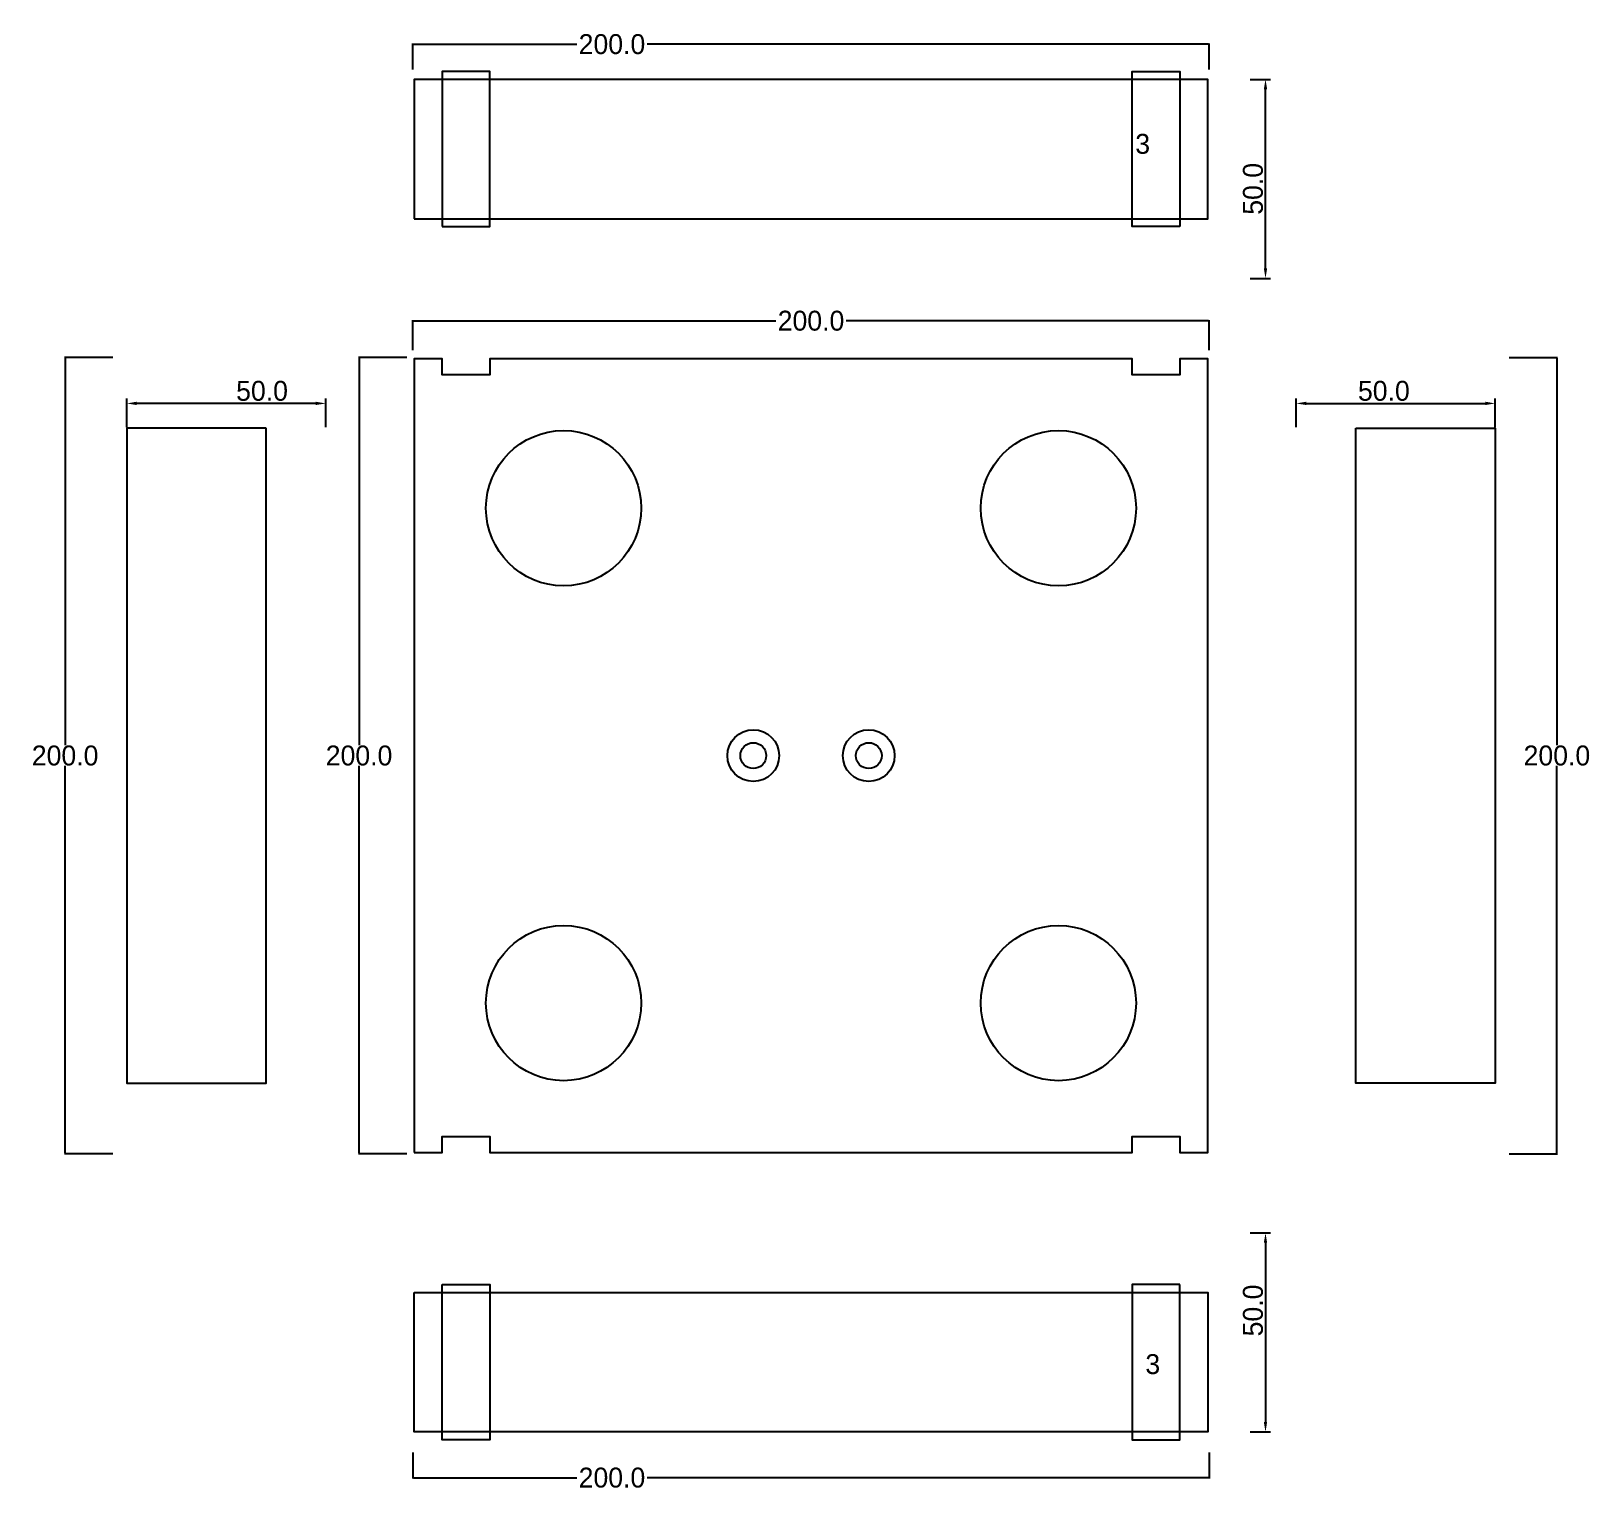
# Model space of a CAD drawing. Header units: millimetres. Extents: x 162 to 554, y 73 to 439.
import ezdxf

# ---------------------------------------------------------------- set-up
doc = ezdxf.new("R2010")
doc.units = ezdxf.units.MM
for name, color, linetype in [('TEXT', 3, 'Continuous'), ('볼트 구멍', 7, 'Continuous'), ('치구', 7, 'Continuous'), ('치수', 7, 'Continuous')]:
    doc.layers.add(name, color=color, linetype=linetype)
doc.dimstyles.new('ISO-25', dxfattribs={"dimtxt": 2.5, "dimasz": 2.5, "dimexe": 1.25, "dimexo": 0.625, "dimtad": 1, "dimdsep": 46, "dimtxsty": 'Standard', "dimcen": 2.5, "dimadec": 0, "dimazin": 0, "dimtfac": 1, "dimtmove": 0, "dimatfit": 3, "dimfxl": 0, "dimarcsym": 0})
doc.dimstyles.get("Standard").update_dxf_attribs({"dimtxt": 7, "dimasz": 0.18, "dimexe": 0.18, "dimexo": 0.0625, "dimgap": 0.09, "dimtad": 0, "dimtih": 1, "dimtoh": 1, "dimdec": 1, "dimzin": 0, "dimdsep": 46, "dimtxsty": 'Standard', "dimcen": 0.09, "dimadec": 0, "dimazin": 0, "dimtfac": 1, "dimtdec": 1, "dimtofl": 0, "dimtmove": 0, "dimatfit": 3, "dimfxl": 0, "dimtolj": 1, "dimtzin": 0, "dimarcsym": 0})

# ---------------------------------------------------------------- blocks, each defined once
blk = doc.blocks.new('*D12')
at = {"layer": 'Defpoints', "color": 0, "linetype": 'Continuous'}
for p in [(256.19, 357.49), (244.12, 157.49), (256.19, 157.49)]:
    blk.add_point(p, dxfattribs=at)
at = {"layer": '치수', "color": 0, "linetype": 'Continuous', "lineweight": -2}
for p, q in [((256.13, 357.49), (243.94, 357.49)), ((244.12, 357.31), (244.12, 260.08)), ((244.12, 157.67), (244.12, 254.9)), ((256.13, 157.49), (243.94, 157.49))]:
    blk.add_line(p, q, dxfattribs=at)
at = {"layer": '치수', "color": 0, "linetype": 'Continuous'}
for points in [[(244.09, 357.31), (244.15, 357.31), (244.12, 357.49)], [(244.09, 157.67), (244.15, 157.67), (244.12, 157.49)]]:
    blk.add_solid(points, dxfattribs=at)
at = {"layer": '치수', "color": 0, "linetype": 'Continuous', "insert": (244.12, 257.49), "char_height": 5, "attachment_point": 5}
blk.add_mtext('\\A1;200.0', dxfattribs=at)
blk = doc.blocks.new('*D13')
at = {"layer": 'Defpoints', "color": 0, "linetype": 'Continuous'}
for p in [(182.35, 357.49), (170.28, 157.49), (182.35, 157.49)]:
    blk.add_point(p, dxfattribs=at)
at = {"layer": '치수', "color": 0, "linetype": 'Continuous', "lineweight": -2}
for p, q in [((182.29, 357.49), (170.1, 357.49)), ((170.28, 357.31), (170.28, 260.08)), ((170.28, 157.67), (170.28, 254.9)), ((182.29, 157.49), (170.1, 157.49))]:
    blk.add_line(p, q, dxfattribs=at)
at = {"layer": '치수', "color": 0, "linetype": 'Continuous'}
for points in [[(170.25, 357.31), (170.31, 357.31), (170.28, 357.49)], [(170.25, 157.67), (170.31, 157.67), (170.28, 157.49)]]:
    blk.add_solid(points, dxfattribs=at)
at = {"layer": '치수', "color": 0, "linetype": 'Continuous', "insert": (170.28, 257.49), "char_height": 5, "attachment_point": 5}
blk.add_mtext('\\A1;200.0', dxfattribs=at)
blk = doc.blocks.new('*D14')
at = {"layer": 'Defpoints', "color": 0, "linetype": 'Continuous'}
for p in [(532.95, 357.49), (532.95, 157.49), (545.02, 157.49)]:
    blk.add_point(p, dxfattribs=at)
at = {"layer": '치수', "color": 0, "linetype": 'Continuous', "lineweight": -2}
for p, q in [((533.01, 357.49), (545.2, 357.49)), ((545.02, 357.31), (545.02, 260.08)), ((545.02, 157.67), (545.02, 254.9)), ((533.01, 157.49), (545.2, 157.49))]:
    blk.add_line(p, q, dxfattribs=at)
at = {"layer": '치수', "color": 0, "linetype": 'Continuous'}
for points in [[(544.99, 357.31), (545.05, 357.31), (545.02, 357.49)], [(544.99, 157.67), (545.05, 157.67), (545.02, 157.49)]]:
    blk.add_solid(points, dxfattribs=at)
at = {"layer": '치수', "color": 0, "linetype": 'Continuous', "insert": (545.02, 257.49), "char_height": 5, "attachment_point": 5}
blk.add_mtext('\\A1;200.0', dxfattribs=at)
blk = doc.blocks.new('*D15')
at = {"layer": 'Defpoints', "color": 0}
for p in [(467.33, 137.62), (467.33, 87.62), (471.82, 87.62)]:
    blk.add_point(p, dxfattribs=at)
at = {"layer": '치수', "color": 0, "lineweight": -2}
for p, q in [((467.95, 137.62), (473.07, 137.62)), ((471.82, 135.12), (471.82, 90.12)), ((467.95, 87.62), (473.07, 87.62))]:
    blk.add_line(p, q, dxfattribs=at)
at = {"layer": '치수', "color": 0}
for points in [[(471.4, 135.12), (472.23, 135.12), (471.82, 137.62)], [(471.4, 90.12), (472.23, 90.12), (471.82, 87.62)]]:
    blk.add_solid(points, dxfattribs=at)
at = {"layer": '치수', "color": 0, "insert": (468.69, 118.12), "char_height": 5, "attachment_point": 5, "rotation": 90}
blk.add_mtext('50.0', dxfattribs=at)
blk = doc.blocks.new('*D16')
at = {"layer": 'Defpoints', "color": 0, "linetype": 'Continuous'}
for p in [(257.65, 82.5), (457.65, 82.5), (457.65, 76.11)]:
    blk.add_point(p, dxfattribs=at)
at = {"layer": '치수', "color": 0, "linetype": 'Continuous', "lineweight": -2}
for p, q in [((257.65, 82.44), (257.65, 75.93)), ((457.65, 82.44), (457.65, 75.93)), ((257.83, 76.11), (298.81, 76.11)), ((457.47, 76.11), (316.49, 76.11))]:
    blk.add_line(p, q, dxfattribs=at)
at = {"layer": '치수', "color": 0, "linetype": 'Continuous'}
for points in [[(257.83, 76.14), (257.83, 76.08), (257.65, 76.11)], [(457.47, 76.14), (457.47, 76.08), (457.65, 76.11)]]:
    blk.add_solid(points, dxfattribs=at)
at = {"layer": '치수', "color": 0, "linetype": 'Continuous', "insert": (307.65, 76.11), "char_height": 5, "attachment_point": 5}
blk.add_mtext('\\A1;200.0', dxfattribs=at)
blk = doc.blocks.new('*D17')
at = {"layer": 'Defpoints', "color": 0}
for p in [(529.55, 345.96), (479.55, 339.34), (529.55, 339.34)]:
    blk.add_point(p, dxfattribs=at)
at = {"layer": '치수', "color": 0, "lineweight": -2}
for p, q in [((479.55, 339.96), (479.55, 347.21)), ((482.05, 345.96), (527.05, 345.96)), ((529.55, 339.96), (529.55, 347.21))]:
    blk.add_line(p, q, dxfattribs=at)
at = {"layer": '치수', "color": 0}
for points in [[(482.05, 346.38), (482.05, 345.55), (479.55, 345.96)], [(527.05, 346.38), (527.05, 345.55), (529.55, 345.96)]]:
    blk.add_solid(points, dxfattribs=at)
at = {"layer": '치수', "color": 0, "insert": (501.55, 349.09), "char_height": 5, "attachment_point": 5}
blk.add_mtext('50.0', dxfattribs=at)
blk = doc.blocks.new('*D18')
at = {"layer": 'Defpoints', "color": 0}
for p in [(467.33, 427.36), (471.82, 427.36), (467.33, 377.36)]:
    blk.add_point(p, dxfattribs=at)
at = {"layer": '치수', "color": 0, "lineweight": -2}
for p, q in [((467.95, 427.36), (473.07, 427.36)), ((471.82, 379.86), (471.82, 424.86)), ((467.95, 377.36), (473.07, 377.36))]:
    blk.add_line(p, q, dxfattribs=at)
at = {"layer": '치수', "color": 0}
for points in [[(471.4, 424.86), (472.23, 424.86), (471.82, 427.36)], [(471.4, 379.86), (472.23, 379.86), (471.82, 377.36)]]:
    blk.add_solid(points, dxfattribs=at)
at = {"layer": '치수', "color": 0, "insert": (468.69, 399.86), "char_height": 5, "attachment_point": 5, "rotation": 90}
blk.add_mtext('50.0', dxfattribs=at)
blk = doc.blocks.new('*D19')
at = {"layer": 'Defpoints', "color": 0}
for p in [(185.75, 345.96), (185.75, 339.34), (235.75, 339.34)]:
    blk.add_point(p, dxfattribs=at)
at = {"layer": '치수', "color": 0, "lineweight": -2}
for p, q in [((185.75, 339.96), (185.75, 347.21)), ((233.25, 345.96), (188.25, 345.96)), ((235.75, 339.96), (235.75, 347.21))]:
    blk.add_line(p, q, dxfattribs=at)
at = {"layer": '치수', "color": 0}
for points in [[(188.25, 346.38), (188.25, 345.55), (185.75, 345.96)], [(233.25, 346.38), (233.25, 345.55), (235.75, 345.96)]]:
    blk.add_solid(points, dxfattribs=at)
at = {"layer": '치수', "color": 0, "insert": (219.75, 349.09), "char_height": 5, "attachment_point": 5}
blk.add_mtext('50.0', dxfattribs=at)
blk = doc.blocks.new('*D20')
at = {"layer": 'Defpoints', "color": 0, "linetype": 'Continuous'}
for p in [(457.65, 366.71), (257.65, 359.31), (457.65, 359.31)]:
    blk.add_point(p, dxfattribs=at)
at = {"layer": '치수', "color": 0, "linetype": 'Continuous', "lineweight": -2}
for p, q in [((257.65, 359.37), (257.65, 366.89)), ((257.83, 366.71), (348.81, 366.71)), ((457.47, 366.71), (366.49, 366.71)), ((457.65, 359.37), (457.65, 366.89))]:
    blk.add_line(p, q, dxfattribs=at)
at = {"layer": '치수', "color": 0, "linetype": 'Continuous'}
for points in [[(257.83, 366.74), (257.83, 366.68), (257.65, 366.71)], [(457.47, 366.74), (457.47, 366.68), (457.65, 366.71)]]:
    blk.add_solid(points, dxfattribs=at)
at = {"layer": '치수', "color": 0, "linetype": 'Continuous', "insert": (357.65, 366.71), "char_height": 5, "attachment_point": 5}
blk.add_mtext('\\A1;200.0', dxfattribs=at)
blk = doc.blocks.new('*D21')
at = {"layer": 'Defpoints', "color": 0, "linetype": 'Continuous'}
for p in [(457.65, 436.18), (257.65, 429.78), (457.65, 429.78)]:
    blk.add_point(p, dxfattribs=at)
at = {"layer": '치수', "color": 0, "linetype": 'Continuous', "lineweight": -2}
for p, q in [((257.65, 429.84), (257.65, 436.36)), ((257.83, 436.18), (298.81, 436.18)), ((457.47, 436.18), (316.49, 436.18)), ((457.65, 429.84), (457.65, 436.36))]:
    blk.add_line(p, q, dxfattribs=at)
at = {"layer": '치수', "color": 0, "linetype": 'Continuous'}
for points in [[(257.83, 436.21), (257.83, 436.15), (257.65, 436.18)], [(457.47, 436.21), (457.47, 436.15), (457.65, 436.18)]]:
    blk.add_solid(points, dxfattribs=at)
at = {"layer": '치수', "color": 0, "linetype": 'Continuous', "insert": (307.65, 436.18), "char_height": 5, "attachment_point": 5}
blk.add_mtext('\\A1;200.0', dxfattribs=at)

msp = doc.modelspace()

# ---------------------------------------------------------------- linework, layer by layer
at = {"layer": '볼트 구멍', "color": 2}
for centre in [(343.15, 257.49), (372.15, 257.49)]:
    msp.add_circle(centre, 6.5, dxfattribs=at)
at = {"layer": '볼트 구멍', "color": 3}
for centre in [(343.15, 257.49), (372.15, 257.49)]:
    msp.add_circle(centre, 3.25, dxfattribs=at)
at = {"layer": '치구'}
for points in [[(258, 392.36), (457.3, 392.36), (457.3, 427.36), (258, 427.36)], [(258, 157.84), (265, 157.84), (265, 161.84), (277, 161.84), (277, 157.84), (438.3, 157.84), (438.3, 161.84), (450.3, 161.84), (450.3, 157.84), (457.3, 157.84), (457.3, 357.14), (450.3, 357.14), (450.3, 353.14), (438.3, 353.14), (438.3, 357.14), (277, 357.14), (277, 353.14), (265, 353.14), (265, 357.14), (258, 357.14)], [(220.75, 339.74), (185.75, 339.74), (185.75, 175.24), (220.75, 175.24)], [(494.55, 339.74), (529.55, 339.74), (529.55, 175.24), (494.55, 175.24)], [(258, 122.62), (457.3, 122.62), (457.3, 87.62), (258, 87.62)]]:
    msp.add_lwpolyline(points, close=True, dxfattribs=at)
at = {"layer": '치구', "color": 1}
for points in [[(265, 390.36), (277, 390.36), (277, 429.35), (265, 429.35)], [(450.3, 390.36), (438.3, 390.36), (438.3, 429.35), (450.3, 429.35)], [(265, 124.62), (277, 124.62), (277, 85.62), (265, 85.62)], [(450.3, 124.62), (438.3, 124.62), (438.3, 85.62), (450.3, 85.62)]]:
    msp.add_lwpolyline(points, close=True, dxfattribs=at)
at = {"layer": '치구'}
for centre in [(295.5, 319.64), (419.8, 319.64), (295.5, 195.34), (419.8, 195.34)]:
    msp.add_circle(centre, 19.5, dxfattribs=at)

# ---------------------------------------------------------------- texts
at = {"layer": 'TEXT', "color": 1}
for p in [(439.11, 408.66), (441.64, 102.15)]:
    msp.add_text('3', height=5, dxfattribs=at).set_placement(p)

# ---------------------------------------------------------------- dimensions: what is measured, and where the dimension line sits
at = {"layer": '치수', "color": 4, "linetype": 'Continuous'}
for base, p1, p2, picture, middle in [((457.65, 436.18), (257.65, 429.78), (457.65, 429.78), '*D21', (307.65, 436.18)), ((457.65, 76.11), (257.65, 82.5), (457.65, 82.5), '*D16', (307.65, 76.11))]:
    dim = msp.add_linear_dim(base=base, p1=p1, p2=p2, dimstyle='Standard', override={"dimtxt": 5}, dxfattribs=at)
    dim.commit()
    dim.dimension.update_dxf_attribs({"geometry": picture, "text_midpoint": middle, "dimtype": 160})
at = {"layer": '치수', "color": 4}
for base, p1, p2, angle, picture, middle in [((471.82, 427.36), (467.33, 377.36), (467.33, 427.36), 90, '*D18', (471.82, 399.86)), ((185.75, 345.96), (235.75, 339.34), (185.75, 339.34), 180, '*D19', (219.75, 345.96)), ((471.82, 87.62), (467.33, 137.62), (467.33, 87.62), 270, '*D15', (471.82, 118.12))]:
    dim = msp.add_linear_dim(base=base, p1=p1, p2=p2, angle=angle, dimstyle='ISO-25', override={"dimtxt": 5, "dimdec": 1, "dimzin": 0, "dimtdec": 1}, dxfattribs=at)
    dim.commit()
    dim.dimension.update_dxf_attribs({"geometry": picture, "text_midpoint": middle, "dimtype": 160})
at = {"layer": '치수', "color": 4, "linetype": 'Continuous'}
dim = msp.add_linear_dim(base=(457.65, 366.71), p1=(257.65, 359.31), p2=(457.65, 359.31), dimstyle='Standard', override={"dimtxt": 5}, dxfattribs=at)
dim.commit()
dim.dimension.update_dxf_attribs({"geometry": '*D20', "text_midpoint": (357.65, 366.71)})
for base, p1, p2, picture, middle in [((170.28, 157.49), (182.35, 357.49), (182.35, 157.49), '*D13', (170.28, 257.49)), ((244.12, 157.49), (256.19, 357.49), (256.19, 157.49), '*D12', (244.12, 257.49)), ((545.02, 157.49), (532.95, 357.49), (532.95, 157.49), '*D14', (545.02, 257.49))]:
    dim = msp.add_linear_dim(base=base, p1=p1, p2=p2, angle=90, dimstyle='Standard', override={"dimtxt": 5}, dxfattribs=at)
    dim.commit()
    dim.dimension.update_dxf_attribs({"geometry": picture, "text_midpoint": middle})
at = {"layer": '치수', "color": 4}
dim = msp.add_linear_dim(base=(529.55, 345.96), p1=(479.55, 339.34), p2=(529.55, 339.34), dimstyle='ISO-25', override={"dimtxt": 5, "dimdec": 1, "dimzin": 0, "dimtdec": 1}, dxfattribs=at)
dim.commit()
dim.dimension.update_dxf_attribs({"geometry": '*D17', "text_midpoint": (501.55, 345.96), "dimtype": 160})

doc.saveas('drawing.dxf')
